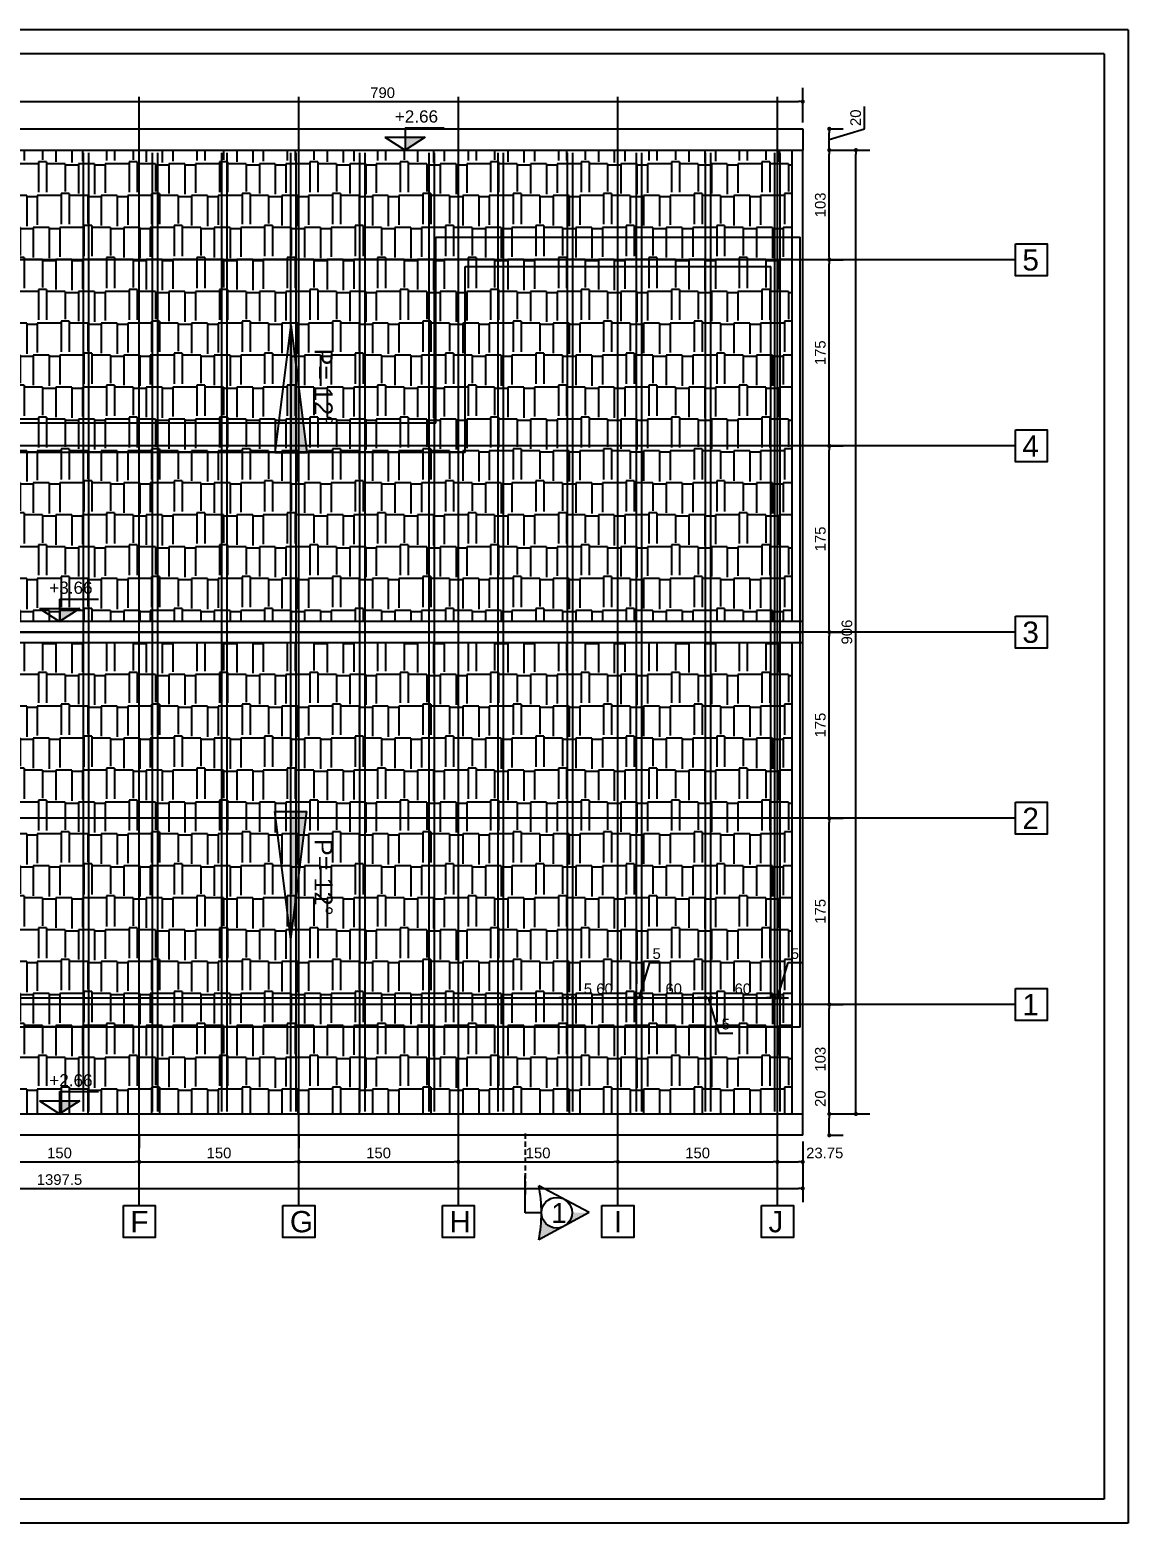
# Model space of a CAD drawing. Header units: millimetres. Extents: x 10453 to 58457, y -15634 to -5634.
# Drawn here: x 44659 to 45691, y -9352 to -7949 of the extents above; entities that cross this region are included whole.
import ezdxf

# ---------------------------------------------------------------- set-up
doc = ezdxf.new("R2010")
doc.units = ezdxf.units.MM
doc.header["$MEASUREMENT"] = 0
doc.linetypes.add('DASHED2', pattern=[0.375, 0.25, -0.125])
doc.layers.get('Defpoints').update_dxf_attribs({"color": 210, "lineweight": 0})
doc.styles.add('1pe200', font='arial.ttf', dxfattribs={"height": 55})
doc.styles.get("Standard").update_dxf_attribs({"font": 'arial.ttf', "height": 10})
doc.styles.add('Stilul meu', font='arial.ttf', dxfattribs={"height": 21})
doc.dimstyles.get("Standard").update_dxf_attribs({"dimscale": 1.3, "dimtxt": 35, "dimasz": 3, "dimexe": 10, "dimexo": 20, "dimgap": 2.5, "dimtad": 1, "dimdsep": 46, "dimtxsty": 'Standard', "dimblk": 'DOT', "dimcen": 3, "dimazin": 0, "dimtfac": 1, "dimtofl": 0, "dimtmove": 0, "dimatfit": 3, "dimldrblk": 'DOT', "dimfxl": 0.18, "dimtolj": 1, "dimtzin": 0, "dimlwe": -1, "dimarcsym": 0})
pattern_1 = [(180, (32309.276, -13234.483), (-63.75, -30), [15, -12.5, 17.5, -7.5, 22.5, -10]), (180, (32294.276, -13235.733), (-63.75, -30), [12.5, -47.5, 10, -15]), (180, (32264.276, -13232.608), (-63.75, -30), [7.5, -77.5]), (270, (32309.276, -13234.483), (21.25, -30), [28.75, -91.25]), (270, (32294.276, -13234.483), (21.25, -30), [28.125, -91.875]), (270, (32281.776, -13234.483), (21.25, -30), [26.25, -93.75]), (270, (32264.276, -13232.608), (21.25, -30), [28.75, -91.25]), (270, (32256.776, -13232.608), (21.25, -30), [28.75, -91.25]), (270, (32234.276, -13234.483), (21.25, -30), [27.5, -92.5])]

# ---------------------------------------------------------------- blocks, each defined once
blk = doc.blocks.new('_Dot')
at = {"color": 0, "linetype": 'ByBlock', "lineweight": -2}
blk.add_line((-0.5, 0), (-1, 0), dxfattribs=at)
at = {"color": 0, "linetype": 'ByBlock', "const_width": 0.5}
blk.add_lwpolyline([(-0.25, 0, 1), (0.25, 0, 1)], format="xyb", close=True, dxfattribs=at)
blk = doc.blocks.new('*D271')
at = {"color": 0, "ltscale": 10, "transparency": 16777216}
for p, q in [((44761.4, -8986.7), (44761.4, -8999.7)), ((44611.4, -9038.7), (44611.4, -9025.7))]:
    blk.add_line(p, q, dxfattribs=at)
at = {"color": 0, "linetype": 'ByBlock', "lineweight": -2, "ltscale": 10, "transparency": 16777216}
blk.add_line((44615.3, -9012.7), (44757.5, -9012.7), dxfattribs=at)
at = {"layer": 'Defpoints', "color": 0, "ltscale": 10, "transparency": 16777216}
for p in [(44611.4, -9012.7), (44761.4, -9012.7), (44761.4, -9012.7)]:
    blk.add_point(p, dxfattribs=at)
at = {"color": 0, "lineweight": -2, "ltscale": 10, "transparency": 16777216, "xscale": 3.9, "yscale": 3.9, "zscale": 3.9, "rotation": 180}
blk.add_blockref('_Dot', (44611.4, -9012.7), dxfattribs=at)
at = {"color": 0, "lineweight": -2, "ltscale": 10, "transparency": 16777216, "xscale": 3.9, "yscale": 3.9, "zscale": 3.9}
blk.add_blockref('_Dot', (44761.4, -9012.7), dxfattribs=at)
at = {"color": 0, "ltscale": 10, "transparency": 16777216, "insert": (44686.4, -9004.4), "char_height": 10, "attachment_point": 5}
blk.add_mtext('\\A1;150', dxfattribs=at)
blk = doc.blocks.new('*D272')
at = {"color": 0, "ltscale": 10, "transparency": 16777216}
for p, q in [((44761.4, -8986.7), (44761.4, -8999.7)), ((44911.4, -8986.7), (44911.4, -8999.7))]:
    blk.add_line(p, q, dxfattribs=at)
at = {"color": 0, "linetype": 'ByBlock', "lineweight": -2, "ltscale": 10, "transparency": 16777216}
blk.add_line((44765.3, -9012.7), (44907.5, -9012.7), dxfattribs=at)
at = {"layer": 'Defpoints', "color": 0, "ltscale": 10, "transparency": 16777216}
for p in [(44761.4, -9012.7), (44911.4, -9012.7), (44911.4, -9012.7)]:
    blk.add_point(p, dxfattribs=at)
at = {"color": 0, "lineweight": -2, "ltscale": 10, "transparency": 16777216, "xscale": 3.9, "yscale": 3.9, "zscale": 3.9, "rotation": 180}
blk.add_blockref('_Dot', (44761.4, -9012.7), dxfattribs=at)
at = {"color": 0, "lineweight": -2, "ltscale": 10, "transparency": 16777216, "xscale": 3.9, "yscale": 3.9, "zscale": 3.9}
blk.add_blockref('_Dot', (44911.4, -9012.7), dxfattribs=at)
at = {"color": 0, "ltscale": 10, "transparency": 16777216, "insert": (44836.4, -9004.4), "char_height": 10, "attachment_point": 5}
blk.add_mtext('\\A1;150', dxfattribs=at)
blk = doc.blocks.new('*D273')
at = {"color": 0, "ltscale": 10, "transparency": 16777216}
for p, q in [((44911.4, -8986.7), (44911.4, -8999.7)), ((45061.4, -8986.7), (45061.4, -8999.7))]:
    blk.add_line(p, q, dxfattribs=at)
at = {"color": 0, "linetype": 'ByBlock', "lineweight": -2, "ltscale": 10, "transparency": 16777216}
blk.add_line((44915.3, -9012.7), (45057.5, -9012.7), dxfattribs=at)
at = {"layer": 'Defpoints', "color": 0, "ltscale": 10, "transparency": 16777216}
for p in [(44911.4, -9012.7), (45061.4, -9012.7), (45061.4, -9012.7)]:
    blk.add_point(p, dxfattribs=at)
at = {"color": 0, "lineweight": -2, "ltscale": 10, "transparency": 16777216, "xscale": 3.9, "yscale": 3.9, "zscale": 3.9, "rotation": 180}
blk.add_blockref('_Dot', (44911.4, -9012.7), dxfattribs=at)
at = {"color": 0, "lineweight": -2, "ltscale": 10, "transparency": 16777216, "xscale": 3.9, "yscale": 3.9, "zscale": 3.9}
blk.add_blockref('_Dot', (45061.4, -9012.7), dxfattribs=at)
at = {"color": 0, "ltscale": 10, "transparency": 16777216, "insert": (44986.4, -9004.4), "char_height": 10, "attachment_point": 5}
blk.add_mtext('\\A1;150', dxfattribs=at)
blk = doc.blocks.new('*D274')
at = {"color": 0, "ltscale": 10, "transparency": 16777216}
for p, q in [((45061.4, -8986.7), (45061.4, -8999.7)), ((45211.4, -9038.7), (45211.4, -9025.7))]:
    blk.add_line(p, q, dxfattribs=at)
at = {"color": 0, "linetype": 'ByBlock', "lineweight": -2, "ltscale": 10, "transparency": 16777216}
blk.add_line((45065.3, -9012.7), (45207.5, -9012.7), dxfattribs=at)
at = {"layer": 'Defpoints', "color": 0, "ltscale": 10, "transparency": 16777216}
for p in [(45061.4, -9012.7), (45211.4, -9012.7), (45211.4, -9012.7)]:
    blk.add_point(p, dxfattribs=at)
at = {"color": 0, "lineweight": -2, "ltscale": 10, "transparency": 16777216, "xscale": 3.9, "yscale": 3.9, "zscale": 3.9, "rotation": 180}
blk.add_blockref('_Dot', (45061.4, -9012.7), dxfattribs=at)
at = {"color": 0, "lineweight": -2, "ltscale": 10, "transparency": 16777216, "xscale": 3.9, "yscale": 3.9, "zscale": 3.9}
blk.add_blockref('_Dot', (45211.4, -9012.7), dxfattribs=at)
at = {"color": 0, "ltscale": 10, "transparency": 16777216, "insert": (45136.4, -9004.4), "char_height": 10, "attachment_point": 5}
blk.add_mtext('\\A1;150', dxfattribs=at)
blk = doc.blocks.new('*D275')
at = {"color": 0, "linetype": 'ByBlock', "lineweight": -2, "ltscale": 10, "transparency": 16777216}
blk.add_line((45215.3, -9012.7), (45357.5, -9012.7), dxfattribs=at)
at = {"color": 0, "ltscale": 10, "transparency": 16777216}
for p, q in [((45211.4, -9038.7), (45211.4, -9025.7)), ((45361.4, -9038.7), (45361.4, -9025.7))]:
    blk.add_line(p, q, dxfattribs=at)
at = {"layer": 'Defpoints', "color": 0, "ltscale": 10, "transparency": 16777216}
for p in [(45211.4, -9012.7), (45361.4, -9012.7), (45361.4, -9012.7)]:
    blk.add_point(p, dxfattribs=at)
at = {"color": 0, "lineweight": -2, "ltscale": 10, "transparency": 16777216, "xscale": 3.9, "yscale": 3.9, "zscale": 3.9, "rotation": 180}
blk.add_blockref('_Dot', (45211.4, -9012.7), dxfattribs=at)
at = {"color": 0, "lineweight": -2, "ltscale": 10, "transparency": 16777216, "xscale": 3.9, "yscale": 3.9, "zscale": 3.9}
blk.add_blockref('_Dot', (45361.4, -9012.7), dxfattribs=at)
at = {"color": 0, "ltscale": 10, "transparency": 16777216, "insert": (45286.4, -9004.4), "char_height": 10, "attachment_point": 5}
blk.add_mtext('\\A1;150', dxfattribs=at)
blk = doc.blocks.new('*D276')
at = {"color": 0, "linetype": 'ByBlock', "lineweight": -2, "ltscale": 10, "transparency": 16777216}
blk.add_line((45365.3, -9012.7), (45381.3, -9012.7), dxfattribs=at)
at = {"color": 0, "ltscale": 10, "transparency": 16777216}
for p, q in [((45385.2, -9013.7), (45385.2, -9025.7)), ((45361.4, -9038.7), (45361.4, -9025.7))]:
    blk.add_line(p, q, dxfattribs=at)
at = {"layer": 'Defpoints', "color": 0, "ltscale": 10, "transparency": 16777216}
for p in [(45385.2, -8987.7), (45361.4, -9012.7), (45385.2, -9012.7)]:
    blk.add_point(p, dxfattribs=at)
at = {"color": 0, "lineweight": -2, "ltscale": 10, "transparency": 16777216, "xscale": 3.9, "yscale": 3.9, "zscale": 3.9, "rotation": 180}
blk.add_blockref('_Dot', (45361.4, -9012.7), dxfattribs=at)
at = {"color": 0, "lineweight": -2, "ltscale": 10, "transparency": 16777216, "xscale": 3.9, "yscale": 3.9, "zscale": 3.9}
blk.add_blockref('_Dot', (45385.2, -9012.7), dxfattribs=at)
at = {"color": 0, "ltscale": 10, "transparency": 16777216, "insert": (45405.9, -9004.4), "char_height": 10, "attachment_point": 5}
blk.add_mtext('\\A1;23.75', dxfattribs=at)
blk = doc.blocks.new('*D277')
at = {"color": 0, "ltscale": 10, "transparency": 16777216}
for p, q in [((43987.7, -8993.7), (43987.7, -9050.7)), ((45385.2, -8993.7), (45385.2, -9050.7))]:
    blk.add_line(p, q, dxfattribs=at)
at = {"color": 0, "linetype": 'ByBlock', "lineweight": -2, "ltscale": 10, "transparency": 16777216}
blk.add_line((43991.6, -9037.7), (45381.3, -9037.7), dxfattribs=at)
at = {"layer": 'Defpoints', "color": 0, "ltscale": 10, "transparency": 16777216}
for p in [(43987.7, -8967.7), (45385.2, -8967.7), (45385.2, -9037.7)]:
    blk.add_point(p, dxfattribs=at)
at = {"color": 0, "lineweight": -2, "ltscale": 10, "transparency": 16777216, "xscale": 3.9, "yscale": 3.9, "zscale": 3.9, "rotation": 180}
blk.add_blockref('_Dot', (43987.7, -9037.7), dxfattribs=at)
at = {"color": 0, "lineweight": -2, "ltscale": 10, "transparency": 16777216, "xscale": 3.9, "yscale": 3.9, "zscale": 3.9}
blk.add_blockref('_Dot', (45385.2, -9037.7), dxfattribs=at)
at = {"color": 0, "ltscale": 10, "transparency": 16777216, "insert": (44686.4, -9029.4), "char_height": 10, "attachment_point": 5}
blk.add_mtext('\\A1;1397.5', dxfattribs=at)
blk = doc.blocks.new('*D279')
at = {"color": 0, "ltscale": 10, "transparency": 16777216}
for p, q in [((44595.2, -8035.7), (44595.2, -8003.1)), ((45385.2, -8035.7), (45385.2, -8003.1))]:
    blk.add_line(p, q, dxfattribs=at)
at = {"color": 0, "linetype": 'ByBlock', "lineweight": -2, "ltscale": 10, "transparency": 16777216}
blk.add_line((44599.1, -8016.1), (45381.3, -8016.1), dxfattribs=at)
at = {"layer": 'Defpoints', "color": 0, "ltscale": 10, "transparency": 16777216}
for p in [(45385.2, -8016.1), (44595.2, -8061.7), (45385.2, -8061.7)]:
    blk.add_point(p, dxfattribs=at)
at = {"color": 0, "lineweight": -2, "ltscale": 10, "transparency": 16777216, "xscale": 3.9, "yscale": 3.9, "zscale": 3.9, "rotation": 180}
blk.add_blockref('_Dot', (44595.2, -8016.1), dxfattribs=at)
at = {"color": 0, "lineweight": -2, "ltscale": 10, "transparency": 16777216, "xscale": 3.9, "yscale": 3.9, "zscale": 3.9}
blk.add_blockref('_Dot', (45385.2, -8016.1), dxfattribs=at)
at = {"color": 0, "ltscale": 10, "transparency": 16777216, "insert": (44990.2, -8007.8), "char_height": 10, "attachment_point": 5}
blk.add_mtext('\\A1;790', dxfattribs=at)
blk = doc.blocks.new('*D280')
at = {"color": 0, "ltscale": 10, "transparency": 16777216}
for p, q in [((45163.9, -8832.5), (45163.9, -8845.5)), ((45168.9, -8832.5), (45168.9, -8845.5))]:
    blk.add_line(p, q, dxfattribs=at)
at = {"color": 0, "linetype": 'ByBlock', "lineweight": -2, "ltscale": 10, "transparency": 16777216}
for p, q in [((45160, -8858.5), (45156.1, -8858.5)), ((45172.8, -8858.5), (45189.9, -8858.5))]:
    blk.add_line(p, q, dxfattribs=at)
at = {"layer": 'Defpoints', "color": 0, "ltscale": 10, "transparency": 16777216}
for p in [(45163.9, -8858.5), (45168.9, -8858.5), (45168.9, -8858.5)]:
    blk.add_point(p, dxfattribs=at)
at = {"color": 0, "lineweight": -2, "ltscale": 10, "transparency": 16777216, "xscale": 3.9, "yscale": 3.9, "zscale": 3.9}
blk.add_blockref('_Dot', (45163.9, -8858.5), dxfattribs=at)
at = {"color": 0, "lineweight": -2, "ltscale": 10, "transparency": 16777216, "xscale": 3.9, "yscale": 3.9, "zscale": 3.9, "rotation": 180}
blk.add_blockref('_Dot', (45168.9, -8858.5), dxfattribs=at)
at = {"color": 0, "ltscale": 10, "transparency": 16777216, "insert": (45183.3, -8850.1), "char_height": 10, "attachment_point": 5}
blk.add_mtext('\\A1;5', dxfattribs=at)
blk = doc.blocks.new('*D281')
at = {"color": 0, "ltscale": 10, "transparency": 16777216}
for p, q in [((45168.9, -8832.5), (45168.9, -8845.5)), ((45228.9, -8832.5), (45228.9, -8845.5))]:
    blk.add_line(p, q, dxfattribs=at)
at = {"color": 0, "linetype": 'ByBlock', "lineweight": -2, "ltscale": 10, "transparency": 16777216}
blk.add_line((45172.8, -8858.5), (45225, -8858.5), dxfattribs=at)
at = {"layer": 'Defpoints', "color": 0, "ltscale": 10, "transparency": 16777216}
for p in [(45168.9, -8858.5), (45228.9, -8858.5), (45228.9, -8858.5)]:
    blk.add_point(p, dxfattribs=at)
at = {"color": 0, "lineweight": -2, "ltscale": 10, "transparency": 16777216, "xscale": 3.9, "yscale": 3.9, "zscale": 3.9, "rotation": 180}
blk.add_blockref('_Dot', (45168.9, -8858.5), dxfattribs=at)
at = {"color": 0, "lineweight": -2, "ltscale": 10, "transparency": 16777216, "xscale": 3.9, "yscale": 3.9, "zscale": 3.9}
blk.add_blockref('_Dot', (45228.9, -8858.5), dxfattribs=at)
at = {"color": 0, "ltscale": 10, "transparency": 16777216, "insert": (45198.9, -8850.1), "char_height": 10, "attachment_point": 5}
blk.add_mtext('\\A1;60', dxfattribs=at)
blk = doc.blocks.new('*D282')
at = {"color": 0, "linetype": 'ByBlock', "lineweight": -2, "ltscale": 10, "transparency": 16777216}
for p, q in [((45231.4, -8858.5), (45241.4, -8825.3)), ((45241.4, -8825.3), (45254.5, -8825.3)), ((45225, -8858.5), (45221.1, -8858.5)), ((45228.9, -8858.5), (45233.9, -8858.5)), ((45237.8, -8858.5), (45241.7, -8858.5))]:
    blk.add_line(p, q, dxfattribs=at)
at = {"color": 0, "ltscale": 10, "transparency": 16777216}
for p, q in [((45228.9, -8832.5), (45228.9, -8845.5)), ((45233.9, -8832.5), (45233.9, -8845.5))]:
    blk.add_line(p, q, dxfattribs=at)
at = {"layer": 'Defpoints', "color": 0, "ltscale": 10, "transparency": 16777216}
for p in [(45228.9, -8858.5), (45233.9, -8858.5), (45233.9, -8858.5)]:
    blk.add_point(p, dxfattribs=at)
at = {"color": 0, "lineweight": -2, "ltscale": 10, "transparency": 16777216, "xscale": 3.9, "yscale": 3.9, "zscale": 3.9}
blk.add_blockref('_Dot', (45228.9, -8858.5), dxfattribs=at)
at = {"color": 0, "lineweight": -2, "ltscale": 10, "transparency": 16777216, "xscale": 3.9, "yscale": 3.9, "zscale": 3.9, "rotation": 180}
blk.add_blockref('_Dot', (45233.9, -8858.5), dxfattribs=at)
at = {"color": 0, "ltscale": 10, "transparency": 16777216, "insert": (45247.9, -8817), "char_height": 10, "attachment_point": 5}
blk.add_mtext('\\A1;5', dxfattribs=at)
blk = doc.blocks.new('*D283')
at = {"color": 0, "ltscale": 10, "transparency": 16777216}
for p, q in [((45233.9, -8832.5), (45233.9, -8845.5)), ((45293.9, -8884.5), (45293.9, -8871.5))]:
    blk.add_line(p, q, dxfattribs=at)
at = {"color": 0, "linetype": 'ByBlock', "lineweight": -2, "ltscale": 10, "transparency": 16777216}
blk.add_line((45237.8, -8858.5), (45290, -8858.5), dxfattribs=at)
at = {"layer": 'Defpoints', "color": 0, "ltscale": 10, "transparency": 16777216}
for p in [(45233.9, -8858.5), (45293.9, -8858.5), (45293.9, -8858.5)]:
    blk.add_point(p, dxfattribs=at)
at = {"color": 0, "lineweight": -2, "ltscale": 10, "transparency": 16777216, "xscale": 3.9, "yscale": 3.9, "zscale": 3.9, "rotation": 180}
blk.add_blockref('_Dot', (45233.9, -8858.5), dxfattribs=at)
at = {"color": 0, "lineweight": -2, "ltscale": 10, "transparency": 16777216, "xscale": 3.9, "yscale": 3.9, "zscale": 3.9}
blk.add_blockref('_Dot', (45293.9, -8858.5), dxfattribs=at)
at = {"color": 0, "ltscale": 10, "transparency": 16777216, "insert": (45263.9, -8850.1), "char_height": 10, "attachment_point": 5}
blk.add_mtext('\\A1;60', dxfattribs=at)
blk = doc.blocks.new('*D284')
at = {"color": 0, "linetype": 'ByBlock', "lineweight": -2, "ltscale": 10, "transparency": 16777216}
for p, q in [((45290, -8858.5), (45286.1, -8858.5)), ((45293.9, -8858.5), (45298.9, -8858.5)), ((45296.4, -8858.5), (45306.4, -8891.6)), ((45302.8, -8858.5), (45306.7, -8858.5)), ((45306.4, -8891.6), (45319.5, -8891.6))]:
    blk.add_line(p, q, dxfattribs=at)
at = {"color": 0, "ltscale": 10, "transparency": 16777216}
for p, q in [((45293.9, -8884.5), (45293.9, -8871.5)), ((45298.9, -8884.5), (45298.9, -8871.5))]:
    blk.add_line(p, q, dxfattribs=at)
at = {"layer": 'Defpoints', "color": 0, "ltscale": 10, "transparency": 16777216}
for p in [(45293.9, -8858.5), (45298.9, -8858.5), (45298.9, -8858.5)]:
    blk.add_point(p, dxfattribs=at)
at = {"color": 0, "lineweight": -2, "ltscale": 10, "transparency": 16777216, "xscale": 3.9, "yscale": 3.9, "zscale": 3.9}
blk.add_blockref('_Dot', (45293.9, -8858.5), dxfattribs=at)
at = {"color": 0, "lineweight": -2, "ltscale": 10, "transparency": 16777216, "xscale": 3.9, "yscale": 3.9, "zscale": 3.9, "rotation": 180}
blk.add_blockref('_Dot', (45298.9, -8858.5), dxfattribs=at)
at = {"color": 0, "ltscale": 10, "transparency": 16777216, "insert": (45312.9, -8883.3), "char_height": 10, "attachment_point": 5}
blk.add_mtext('\\A1;5', dxfattribs=at)
blk = doc.blocks.new('*D285')
at = {"color": 0, "linetype": 'ByBlock', "lineweight": -2, "ltscale": 10, "transparency": 16777216}
blk.add_line((45302.8, -8858.5), (45355, -8858.5), dxfattribs=at)
at = {"color": 0, "ltscale": 10, "transparency": 16777216}
for p, q in [((45298.9, -8884.5), (45298.9, -8871.5)), ((45358.9, -8884.5), (45358.9, -8871.5))]:
    blk.add_line(p, q, dxfattribs=at)
at = {"layer": 'Defpoints', "color": 0, "ltscale": 10, "transparency": 16777216}
for p in [(45298.9, -8858.5), (45358.9, -8858.5), (45358.9, -8858.5)]:
    blk.add_point(p, dxfattribs=at)
at = {"color": 0, "lineweight": -2, "ltscale": 10, "transparency": 16777216, "xscale": 3.9, "yscale": 3.9, "zscale": 3.9, "rotation": 180}
blk.add_blockref('_Dot', (45298.9, -8858.5), dxfattribs=at)
at = {"color": 0, "lineweight": -2, "ltscale": 10, "transparency": 16777216, "xscale": 3.9, "yscale": 3.9, "zscale": 3.9}
blk.add_blockref('_Dot', (45358.9, -8858.5), dxfattribs=at)
at = {"color": 0, "ltscale": 10, "transparency": 16777216, "insert": (45328.9, -8850.1), "char_height": 10, "attachment_point": 5}
blk.add_mtext('\\A1;60', dxfattribs=at)
blk = doc.blocks.new('*D286')
at = {"color": 0, "linetype": 'ByBlock', "lineweight": -2, "ltscale": 10, "transparency": 16777216}
for p, q in [((45361.4, -8858.5), (45371.4, -8825.3)), ((45371.4, -8825.3), (45384.5, -8825.3)), ((45355, -8858.5), (45351.1, -8858.5)), ((45358.9, -8858.5), (45363.9, -8858.5)), ((45367.8, -8858.5), (45371.7, -8858.5))]:
    blk.add_line(p, q, dxfattribs=at)
at = {"color": 0, "ltscale": 10, "transparency": 16777216}
for p, q in [((45363.9, -8832.5), (45363.9, -8845.5)), ((45358.9, -8884.5), (45358.9, -8871.5))]:
    blk.add_line(p, q, dxfattribs=at)
at = {"layer": 'Defpoints', "color": 0, "ltscale": 10, "transparency": 16777216}
for p in [(45358.9, -8858.5), (45363.9, -8858.5), (45363.9, -8858.5)]:
    blk.add_point(p, dxfattribs=at)
at = {"color": 0, "lineweight": -2, "ltscale": 10, "transparency": 16777216, "xscale": 3.9, "yscale": 3.9, "zscale": 3.9}
blk.add_blockref('_Dot', (45358.9, -8858.5), dxfattribs=at)
at = {"color": 0, "lineweight": -2, "ltscale": 10, "transparency": 16777216, "xscale": 3.9, "yscale": 3.9, "zscale": 3.9, "rotation": 180}
blk.add_blockref('_Dot', (45363.9, -8858.5), dxfattribs=at)
at = {"color": 0, "ltscale": 10, "transparency": 16777216, "insert": (45377.9, -8817), "char_height": 10, "attachment_point": 5}
blk.add_mtext('\\A1;5', dxfattribs=at)
blk = doc.blocks.new('*D287')
at = {"color": 0, "linetype": 'ByBlock', "lineweight": -2, "ltscale": 10, "transparency": 16777216}
for p, q in [((45410.2, -8967.7), (45410.2, -8942.9)), ((45410.2, -8983.8), (45410.2, -8971.6))]:
    blk.add_line(p, q, dxfattribs=at)
at = {"color": 0, "ltscale": 10, "transparency": 16777216}
for p, q in [((45411.2, -8967.7), (45423.2, -8967.7)), ((45411.2, -8987.7), (45423.2, -8987.7))]:
    blk.add_line(p, q, dxfattribs=at)
at = {"layer": 'Defpoints', "color": 0, "ltscale": 10, "transparency": 16777216}
for p in [(45385.2, -8967.7), (45410.2, -8967.7), (45385.2, -8987.7)]:
    blk.add_point(p, dxfattribs=at)
at = {"color": 0, "lineweight": -2, "ltscale": 10, "transparency": 16777216, "xscale": 3.9, "yscale": 3.9, "zscale": 3.9}
for p, rotation in [((45410.2, -8967.7), 90), ((45410.2, -8987.7), 270)]:
    blk.add_blockref('_Dot', p, dxfattribs=dict(at, rotation=rotation))
at = {"color": 0, "ltscale": 10, "transparency": 16777216, "insert": (45401.8, -8953.3), "char_height": 10, "attachment_point": 5, "rotation": 90}
blk.add_mtext('\\A1;20', dxfattribs=at)
blk = doc.blocks.new('*D288')
at = {"color": 0, "linetype": 'ByBlock', "lineweight": -2, "ltscale": 10, "transparency": 16777216}
blk.add_line((45410.2, -8963.8), (45410.2, -8868.6), dxfattribs=at)
at = {"color": 0, "ltscale": 10, "transparency": 16777216}
for p, q in [((45411.2, -8864.7), (45423.2, -8864.7)), ((45411.2, -8967.7), (45423.2, -8967.7))]:
    blk.add_line(p, q, dxfattribs=at)
at = {"layer": 'Defpoints', "color": 0, "ltscale": 10, "transparency": 16777216}
for p in [(45385.2, -8864.7), (45410.2, -8864.7), (45385.2, -8967.7)]:
    blk.add_point(p, dxfattribs=at)
at = {"color": 0, "lineweight": -2, "ltscale": 10, "transparency": 16777216, "xscale": 3.9, "yscale": 3.9, "zscale": 3.9}
for p, rotation in [((45410.2, -8864.7), 90), ((45410.2, -8967.7), 270)]:
    blk.add_blockref('_Dot', p, dxfattribs=dict(at, rotation=rotation))
at = {"color": 0, "ltscale": 10, "transparency": 16777216, "insert": (45401.8, -8916.2), "char_height": 10, "attachment_point": 5, "rotation": 90}
blk.add_mtext('\\A1;103', dxfattribs=at)
blk = doc.blocks.new('*D289')
at = {"color": 0, "linetype": 'ByBlock', "lineweight": -2, "ltscale": 10, "transparency": 16777216}
blk.add_line((45410.2, -8860.8), (45410.2, -8693.6), dxfattribs=at)
at = {"color": 0, "ltscale": 10, "transparency": 16777216}
for p, q in [((45411.2, -8689.7), (45423.2, -8689.7)), ((45411.2, -8864.7), (45423.2, -8864.7))]:
    blk.add_line(p, q, dxfattribs=at)
at = {"layer": 'Defpoints', "color": 0, "ltscale": 10, "transparency": 16777216}
for p in [(45385.2, -8689.7), (45410.2, -8689.7), (45385.2, -8864.7)]:
    blk.add_point(p, dxfattribs=at)
at = {"color": 0, "lineweight": -2, "ltscale": 10, "transparency": 16777216, "xscale": 3.9, "yscale": 3.9, "zscale": 3.9}
for p, rotation in [((45410.2, -8689.7), 90), ((45410.2, -8864.7), 270)]:
    blk.add_blockref('_Dot', p, dxfattribs=dict(at, rotation=rotation))
at = {"color": 0, "ltscale": 10, "transparency": 16777216, "insert": (45401.8, -8777.2), "char_height": 10, "attachment_point": 5, "rotation": 90}
blk.add_mtext('\\A1;175', dxfattribs=at)
blk = doc.blocks.new('*D290')
at = {"color": 0, "linetype": 'ByBlock', "lineweight": -2, "ltscale": 10, "transparency": 16777216}
blk.add_line((45410.2, -8685.8), (45410.2, -8518.6), dxfattribs=at)
at = {"color": 0, "ltscale": 10, "transparency": 16777216}
for p, q in [((45411.2, -8514.7), (45423.2, -8514.7)), ((45411.2, -8689.7), (45423.2, -8689.7))]:
    blk.add_line(p, q, dxfattribs=at)
at = {"layer": 'Defpoints', "color": 0, "ltscale": 10, "transparency": 16777216}
for p in [(45385.2, -8514.7), (45410.2, -8514.7), (45385.2, -8689.7)]:
    blk.add_point(p, dxfattribs=at)
at = {"color": 0, "lineweight": -2, "ltscale": 10, "transparency": 16777216, "xscale": 3.9, "yscale": 3.9, "zscale": 3.9}
for p, rotation in [((45410.2, -8514.7), 90), ((45410.2, -8689.7), 270)]:
    blk.add_blockref('_Dot', p, dxfattribs=dict(at, rotation=rotation))
at = {"color": 0, "ltscale": 10, "transparency": 16777216, "insert": (45401.8, -8602.2), "char_height": 10, "attachment_point": 5, "rotation": 90}
blk.add_mtext('\\A1;175', dxfattribs=at)
blk = doc.blocks.new('*D291')
at = {"color": 0, "linetype": 'ByBlock', "lineweight": -2, "ltscale": 10, "transparency": 16777216}
blk.add_line((45410.2, -8510.8), (45410.2, -8343.6), dxfattribs=at)
at = {"color": 0, "ltscale": 10, "transparency": 16777216}
for p, q in [((45411.2, -8339.7), (45423.2, -8339.7)), ((45411.2, -8514.7), (45423.2, -8514.7))]:
    blk.add_line(p, q, dxfattribs=at)
at = {"layer": 'Defpoints', "color": 0, "ltscale": 10, "transparency": 16777216}
for p in [(45385.2, -8339.7), (45410.2, -8339.7), (45385.2, -8514.7)]:
    blk.add_point(p, dxfattribs=at)
at = {"color": 0, "lineweight": -2, "ltscale": 10, "transparency": 16777216, "xscale": 3.9, "yscale": 3.9, "zscale": 3.9}
for p, rotation in [((45410.2, -8339.7), 90), ((45410.2, -8514.7), 270)]:
    blk.add_blockref('_Dot', p, dxfattribs=dict(at, rotation=rotation))
at = {"color": 0, "ltscale": 10, "transparency": 16777216, "insert": (45401.8, -8427.2), "char_height": 10, "attachment_point": 5, "rotation": 90}
blk.add_mtext('\\A1;175', dxfattribs=at)
blk = doc.blocks.new('*D292')
at = {"color": 0, "linetype": 'ByBlock', "lineweight": -2, "ltscale": 10, "transparency": 16777216}
blk.add_line((45410.2, -8335.8), (45410.2, -8168.6), dxfattribs=at)
at = {"color": 0, "ltscale": 10, "transparency": 16777216}
for p, q in [((45411.2, -8164.7), (45423.2, -8164.7)), ((45411.2, -8339.7), (45423.2, -8339.7))]:
    blk.add_line(p, q, dxfattribs=at)
at = {"layer": 'Defpoints', "color": 0, "ltscale": 10, "transparency": 16777216}
for p in [(45385.2, -8164.7), (45410.2, -8164.7), (45385.2, -8339.7)]:
    blk.add_point(p, dxfattribs=at)
at = {"color": 0, "lineweight": -2, "ltscale": 10, "transparency": 16777216, "xscale": 3.9, "yscale": 3.9, "zscale": 3.9}
for p, rotation in [((45410.2, -8164.7), 90), ((45410.2, -8339.7), 270)]:
    blk.add_blockref('_Dot', p, dxfattribs=dict(at, rotation=rotation))
at = {"color": 0, "ltscale": 10, "transparency": 16777216, "insert": (45401.8, -8252.2), "char_height": 10, "attachment_point": 5, "rotation": 90}
blk.add_mtext('\\A1;175', dxfattribs=at)
blk = doc.blocks.new('*D293')
at = {"color": 0, "linetype": 'ByBlock', "lineweight": -2, "ltscale": 10, "transparency": 16777216}
blk.add_line((45410.2, -8160.8), (45410.2, -8065.6), dxfattribs=at)
at = {"color": 0, "ltscale": 10, "transparency": 16777216}
for p, q in [((45411.2, -8061.7), (45423.2, -8061.7)), ((45411.2, -8164.7), (45423.2, -8164.7))]:
    blk.add_line(p, q, dxfattribs=at)
at = {"layer": 'Defpoints', "color": 0, "ltscale": 10, "transparency": 16777216}
for p in [(45385.2, -8061.7), (45410.2, -8061.7), (45385.2, -8164.7)]:
    blk.add_point(p, dxfattribs=at)
at = {"color": 0, "lineweight": -2, "ltscale": 10, "transparency": 16777216, "xscale": 3.9, "yscale": 3.9, "zscale": 3.9}
for p, rotation in [((45410.2, -8061.7), 90), ((45410.2, -8164.7), 270)]:
    blk.add_blockref('_Dot', p, dxfattribs=dict(at, rotation=rotation))
at = {"color": 0, "ltscale": 10, "transparency": 16777216, "insert": (45401.8, -8113.2), "char_height": 10, "attachment_point": 5, "rotation": 90}
blk.add_mtext('\\A1;103', dxfattribs=at)
blk = doc.blocks.new('*D294')
at = {"color": 0, "linetype": 'ByBlock', "lineweight": -2, "ltscale": 10, "transparency": 16777216}
for p, q in [((45443.4, -8041.8), (45443.4, -8020.8)), ((45410.2, -8051.7), (45443.4, -8041.8)), ((45410.2, -8057.8), (45410.2, -8045.6))]:
    blk.add_line(p, q, dxfattribs=at)
at = {"color": 0, "ltscale": 10, "transparency": 16777216}
for p, q in [((45411.2, -8041.7), (45423.2, -8041.7)), ((45411.2, -8061.7), (45423.2, -8061.7))]:
    blk.add_line(p, q, dxfattribs=at)
at = {"layer": 'Defpoints', "color": 0, "ltscale": 10, "transparency": 16777216}
for p in [(45385.2, -8041.7), (45410.2, -8041.7), (45385.2, -8061.7)]:
    blk.add_point(p, dxfattribs=at)
at = {"color": 0, "lineweight": -2, "ltscale": 10, "transparency": 16777216, "xscale": 3.9, "yscale": 3.9, "zscale": 3.9}
for p, rotation in [((45410.2, -8041.7), 90), ((45410.2, -8061.7), 270)]:
    blk.add_blockref('_Dot', p, dxfattribs=dict(at, rotation=rotation))
at = {"color": 0, "ltscale": 10, "transparency": 16777216, "insert": (45435, -8031.3), "char_height": 10, "attachment_point": 5, "rotation": 90}
blk.add_mtext('\\A1;20', dxfattribs=at)
blk = doc.blocks.new('*D295')
at = {"color": 0, "ltscale": 10, "transparency": 16777216}
for p, q in [((45411.2, -8061.7), (45448.2, -8061.7)), ((45411.2, -8967.7), (45448.2, -8967.7))]:
    blk.add_line(p, q, dxfattribs=at)
at = {"color": 0, "linetype": 'ByBlock', "lineweight": -2, "ltscale": 10, "transparency": 16777216}
blk.add_line((45435.2, -8963.8), (45435.2, -8065.6), dxfattribs=at)
at = {"layer": 'Defpoints', "color": 0, "ltscale": 10, "transparency": 16777216}
for p in [(45385.2, -8061.7), (45435.2, -8061.7), (45385.2, -8967.7)]:
    blk.add_point(p, dxfattribs=at)
at = {"color": 0, "lineweight": -2, "ltscale": 10, "transparency": 16777216, "xscale": 3.9, "yscale": 3.9, "zscale": 3.9}
for p, rotation in [((45435.2, -8061.7), 90), ((45435.2, -8967.7), 270)]:
    blk.add_blockref('_Dot', p, dxfattribs=dict(at, rotation=rotation))
at = {"color": 0, "ltscale": 10, "transparency": 16777216, "insert": (45426.8, -8514.7), "char_height": 10, "attachment_point": 5, "rotation": 90}
blk.add_mtext('\\A1;906', dxfattribs=at)

msp = doc.modelspace()

# ---------------------------------------------------------------- hatches: boundary and pattern name
at = {"ltscale": 10}
h = msp.add_hatch(dxfattribs=at)
h.set_pattern_fill('AR-RSHKE', color=256, scale=2.5, angle=180, style=0)
h.set_pattern_definition(pattern_1)
h.paths.add_polyline_path([(45375.186, -8061.722), (44605.186, -8061.722), (44605.186, -8236.722), (44595.186, -8236.722), (43997.686, -8236.722), (43997.686, -8504.722), (45375.186, -8504.722)])
for points in [[(44903.936, -8225.972), (44903.936, -8345.972), (44918.936, -8345.972)], [(44903.936, -8803.472), (44903.936, -8683.472), (44918.936, -8683.472)]]:
    msp.add_hatch(color=256, dxfattribs=at).paths.add_polyline_path(points)
h = msp.add_hatch(dxfattribs=at)
h.set_pattern_fill('AR-RSHKE', color=256, scale=2.5, angle=180, style=0)
h.set_pattern_definition(pattern_1)
h.paths.add_polyline_path([(45375.186, -8524.722), (43997.686, -8524.722), (43997.686, -8967.722), (45375.186, -8967.722)])
h = msp.add_hatch(color=256, dxfattribs=at)
h.paths.add_polyline_path([(45184.203, -9060.406), (45168.243, -9060.46, -0.27531718), (45160.692, -9073.133)])
h.paths.add_polyline_path([(45160.692, -9073.133, -0.12467808), (45153.832, -9074.871, -0.41190109), (45139.422, -9060.574), (45139.422, -9060.574, -0.04697806), (45137.01, -9085.952)])
h = msp.add_hatch(color=256, dxfattribs=at)
h.paths.add_polyline_path([(45184.203, -9060.406), (45168.243, -9060.46, -0.27531718), (45160.692, -9073.133)])
h.paths.add_polyline_path([(45160.692, -9073.133, -0.12467808), (45153.832, -9074.871, -0.41190109), (45139.422, -9060.574), (45139.422, -9060.574, -0.04697806), (45137.01, -9085.952)])

# ---------------------------------------------------------------- linework, layer by layer
at = {"ltscale": 2}
for p, q in [((45691.19, -7948.672), (43695.989, -7948.672)), ((45691.19, -7948.672), (45691.19, -9352.277)), ((45691.19, -9352.277), (43695.989, -9352.277))]:
    msp.add_line(p, q, dxfattribs=at)
at = {"ltscale": 10}
for p, q in [((45691.19, -7948.672), (45691.19, -9352.277)), ((45668.69, -7971.172), (43718.489, -7971.172)), ((45668.69, -7971.172), (45668.69, -9329.777)), ((44595.186, -8041.722), (45385.186, -8041.722)), ((45011.337, -8040.704), (45011.337, -8061.722)), ((45385.186, -8041.722), (45385.186, -8061.722)), ((44595.186, -8061.722), (45385.186, -8061.722)), ((44708.936, -8965.222), (44708.936, -8064.222)), ((44713.936, -8965.222), (44713.936, -8064.222)), ((44773.936, -8965.222), (44773.936, -8064.222)), ((44778.936, -8965.222), (44778.936, -8064.222)), ((44838.936, -8965.222), (44838.936, -8064.222)), ((44843.936, -8965.222), (44843.936, -8064.222)), ((44903.936, -8965.222), (44903.936, -8064.222)), ((44908.936, -8965.222), (44908.936, -8064.222)), ((44968.936, -8965.222), (44968.936, -8064.222)), ((44973.936, -8965.222), (44973.936, -8064.222)), ((45033.936, -8965.222), (45033.936, -8064.222)), ((45038.936, -8965.222), (45038.936, -8064.222)), ((45098.936, -8965.222), (45098.936, -8064.222)), ((45103.936, -8965.222), (45103.936, -8064.222)), ((45163.936, -8965.222), (45163.936, -8064.222)), ((45168.936, -8965.222), (45168.936, -8064.222)), ((45228.936, -8965.222), (45228.936, -8064.222)), ((45233.936, -8965.222), (45233.936, -8064.222)), ((45293.936, -8965.222), (45293.936, -8064.222)), ((45298.936, -8965.222), (45298.936, -8064.222)), ((45358.936, -8965.222), (45358.936, -8064.222)), ((45363.936, -8965.222), (45363.936, -8064.222)), ((45375.186, -8504.722), (45375.186, -8061.722)), ((45385.186, -8967.722), (45385.186, -8061.722)), ((45040.186, -8318.472), (45040.186, -8143.472)), ((45040.186, -8143.472), (45217.686, -8143.472)), ((45217.686, -8143.472), (45382.686, -8143.472)), ((45382.686, -8885.972), (45382.686, -8143.472)), ((45067.686, -8170.972), (45355.186, -8170.972)), ((45067.686, -8345.972), (45067.686, -8170.972)), ((45355.186, -8858.472), (45355.186, -8170.972)), ((44903.936, -8225.972), (44888.936, -8345.972)), ((44903.936, -8225.972), (44903.936, -8345.972)), ((44903.936, -8225.972), (44918.936, -8345.972)), ((45040.186, -8318.472), (43990.186, -8318.472)), ((45067.686, -8345.972), (44017.686, -8345.972)), ((44888.936, -8345.972), (44918.936, -8345.972)), ((44686.473, -8483.68), (44686.473, -8504.698)), ((45385.186, -8504.722), (43987.686, -8504.722)), ((43987.686, -8514.722), (45385.186, -8514.722)), ((45385.186, -8524.722), (43987.686, -8524.722)), ((45375.186, -8967.722), (45375.186, -8524.722)), ((44888.936, -8683.472), (44918.936, -8683.472)), ((44903.936, -8803.472), (44888.936, -8683.472)), ((44903.936, -8803.472), (44903.936, -8683.472)), ((44903.936, -8803.472), (44918.936, -8683.472)), ((44017.686, -8858.472), (45355.186, -8858.472)), ((45382.686, -8885.972), (43990.186, -8885.972)), ((44686.473, -8946.68), (44686.473, -8967.698)), ((45385.186, -8967.722), (43987.686, -8967.722)), ((45385.186, -8987.722), (45385.186, -8967.722)), ((45385.186, -8987.722), (43987.686, -8987.722)), ((45124.304, -9060.636), (45124.304, -9025.604)), ((45184.372, -9060.421), (45137.136, -9035.253)), ((45139.505, -9060.636), (45124.304, -9060.636)), ((45184.372, -9060.421), (45137.094, -9086.014)), ((45668.69, -9329.777), (43718.489, -9329.777)), ((45691.19, -9352.277), (43695.989, -9352.277))]:
    msp.add_line(p, q, dxfattribs=at)
at = {"color": 19, "ltscale": 2}
for p, q in [((44761.436, -9053.787), (44761.436, -8011.722)), ((44911.436, -9053.787), (44911.436, -8011.722)), ((45061.436, -9053.787), (45061.436, -8011.722)), ((45211.436, -9053.787), (45211.436, -8011.722)), ((45361.436, -9053.787), (45361.436, -8011.722)), ((45585.126, -8164.722), (43963.937, -8164.722)), ((45585.126, -8339.722), (43923.487, -8339.722)), ((45585.126, -8514.722), (43923.487, -8514.722)), ((45585.126, -8689.722), (43923.487, -8689.722)), ((45585.126, -8864.722), (43923.487, -8864.722))]:
    msp.add_line(p, q, dxfattribs=at)
at = {"linetype": 'Continuous'}
for p, q in [((45011.337, -8040.704), (45048.063, -8040.704)), ((44992.375, -8049.493), (45011.337, -8061.722)), ((44992.375, -8049.493), (45030.299, -8049.493)), ((45030.299, -8049.493), (45011.337, -8061.722)), ((44686.473, -8483.68), (44723.199, -8483.68)), ((44667.511, -8492.469), (44686.473, -8504.698)), ((44667.511, -8492.469), (44705.435, -8492.469)), ((44705.435, -8492.469), (44686.473, -8504.698)), ((44686.473, -8946.68), (44723.199, -8946.68)), ((44667.511, -8955.469), (44686.473, -8967.698)), ((44667.511, -8955.469), (44705.435, -8955.469)), ((44705.435, -8955.469), (44686.473, -8967.698))]:
    msp.add_line(p, q, dxfattribs=at)
at = {"linetype": 'DASHED2', "ltscale": 20}
msp.add_line((45124.304, -8985.972), (45124.304, -9044.35), dxfattribs=at)
at = {"ltscale": 10}
for points in [[(45585.126, -8149.722), (45615.126, -8149.722), (45615.126, -8179.722), (45585.126, -8179.722)], [(45585.126, -8324.722), (45615.126, -8324.722), (45615.126, -8354.722), (45585.126, -8354.722)], [(45585.126, -8499.722), (45615.126, -8499.722), (45615.126, -8529.722), (45585.126, -8529.722)], [(45585.126, -8674.722), (45615.126, -8674.722), (45615.126, -8704.722), (45585.126, -8704.722)], [(45585.126, -8849.722), (45615.126, -8849.722), (45615.126, -8879.722), (45585.126, -8879.722)], [(44746.436, -9053.787), (44776.436, -9053.787), (44776.436, -9083.787), (44746.436, -9083.787)], [(44896.436, -9053.787), (44926.436, -9053.787), (44926.436, -9083.787), (44896.436, -9083.787)], [(45046.436, -9053.787), (45076.436, -9053.787), (45076.436, -9083.787), (45046.436, -9083.787)], [(45196.436, -9053.787), (45226.436, -9053.787), (45226.436, -9083.787), (45196.436, -9083.787)], [(45346.436, -9053.787), (45376.436, -9053.787), (45376.436, -9083.787), (45346.436, -9083.787)]]:
    msp.add_lwpolyline(points, close=True, dxfattribs=at)
msp.add_circle((45153.915, -9060.522), 14.41, dxfattribs=at)
msp.add_arc((45003.544, -9060.522), 135.961, 349.193348, 10.710683, dxfattribs=at)
at = {"linetype": 'Continuous'}
for points in [[(45011.337, -8061.722), (45011.337, -8049.493), (45011.337, -8061.722), (45030.299, -8049.493)], [(44686.473, -8504.698), (44686.473, -8492.469), (44686.473, -8504.698), (44705.435, -8492.469)], [(44686.473, -8967.698), (44686.473, -8955.469), (44686.473, -8967.698), (44705.435, -8955.469)]]:
    msp.add_solid(points, dxfattribs=at)

# ---------------------------------------------------------------- texts
at = {"ltscale": 10, "char_height": 11.5, "width": 58.2011, "attachment_point": 3}
for s, insert in [('+2.66', (45042.358, -8024.291)), ('+3.66', (44717.494, -8467.267)), ('+2.66', (44717.494, -8930.267))]:
    msp.add_mtext(s, dxfattribs=dict(at, insert=insert))
at = {"ltscale": 10, "char_height": 20, "width": 21.44505, "attachment_point": 1, "style": '1pe200'}
for s, insert in [('5', (45591.73, -8154.833)), ('4', (45591.73, -8329.833)), ('3', (45591.73, -8504.833)), ('2', (45591.73, -8679.833)), ('1', (45591.73, -8854.833)), ('F', (44753.04, -9058.897)), ('G', (44903.04, -9058.897)), ('H', (45053.04, -9058.897)), ('I', (45207.64, -9058.897)), ('J', (45353.04, -9058.897))]:
    msp.add_mtext(s, dxfattribs=dict(at, insert=insert))
at = {"ltscale": 10, "char_height": 17, "width": 356.16511, "rotation": 270, "style": 'Stilul meu'}
for insert, attachment_point in [((44943.184, -8248.127), 1), ((44943.184, -8781.317), 3)]:
    msp.add_mtext('P= 12%%D', dxfattribs=dict(at, insert=insert, attachment_point=attachment_point))
at = {"insert": (45148.868, -9051.325), "char_height": 18.75, "width": 13.16033, "attachment_point": 1}
msp.add_mtext('1', dxfattribs=at)

# ---------------------------------------------------------------- dimensions: what is measured, and where the dimension line sits
at = {"ltscale": 10}
for base, p1, p2, picture, middle in [((45385.186, -8016.141), (44595.186, -8061.722), (45385.186, -8061.722), '*D279', (44990.186, -8007.785)), ((45168.936, -8858.472), (45163.936, -8858.472), (45168.936, -8858.472), '*D280', (45183.301, -8850.137)), ((45385.186, -9037.722), (43987.686, -8967.722), (45385.186, -8967.722), '*D277', (44686.436, -9029.363))]:
    dim = msp.add_linear_dim(base=base, p1=p1, p2=p2, dimstyle='Standard', dxfattribs=at)
    dim.commit()
    dim.dimension.update_dxf_attribs({"geometry": picture, "text_midpoint": middle})
for base, p1, p2, picture, middle in [((45410.186, -8041.722), (45385.186, -8061.722), (45385.186, -8041.722), '*D294', (45435.023, -8038.514)), ((45410.186, -8061.722), (45385.186, -8164.722), (45385.186, -8061.722), '*D293', (45401.827, -8113.222)), ((45410.186, -8164.722), (45385.186, -8339.722), (45385.186, -8164.722), '*D292', (45401.83, -8252.222)), ((45410.186, -8339.722), (45385.186, -8514.722), (45385.186, -8339.722), '*D291', (45401.83, -8427.222)), ((45410.186, -8514.722), (45385.186, -8689.722), (45385.186, -8514.722), '*D290', (45401.83, -8602.222)), ((45410.186, -8689.722), (45385.186, -8864.722), (45385.186, -8689.722), '*D289', (45401.83, -8777.222)), ((45410.186, -8864.722), (45385.186, -8967.722), (45385.186, -8864.722), '*D288', (45401.827, -8916.222))]:
    dim = msp.add_linear_dim(base=base, p1=p1, p2=p2, angle=90, dimstyle='Standard', override={"dimtmove": 1}, dxfattribs=at)
    dim.commit()
    dim.dimension.update_dxf_attribs({"geometry": picture, "text_midpoint": middle})
for base, p1, p2, picture, middle in [((45435.186, -8061.722), (45385.186, -8967.722), (45385.186, -8061.722), '*D295', (45426.83, -8514.722)), ((45410.186, -8967.722), (45385.186, -8987.722), (45385.186, -8967.722), '*D287', (45401.83, -8953.342))]:
    dim = msp.add_linear_dim(base=base, p1=p1, p2=p2, angle=90, dimstyle='Standard', dxfattribs=at)
    dim.commit()
    dim.dimension.update_dxf_attribs({"geometry": picture, "text_midpoint": middle})
for base, p1, p2, picture, middle in [((45233.936, -8858.472), (45228.936, -8858.472), (45233.936, -8858.472), '*D282', (45244.625, -8817.006)), ((45363.936, -8858.472), (45358.936, -8858.472), (45363.936, -8858.472), '*D286', (45374.625, -8817.006)), ((45228.936, -8858.472), (45168.936, -8858.472), (45228.936, -8858.472), '*D281', (45198.936, -8850.116)), ((45293.936, -8858.472), (45233.936, -8858.472), (45293.936, -8858.472), '*D283', (45263.936, -8850.116)), ((45298.936, -8858.472), (45293.936, -8858.472), (45298.936, -8858.472), '*D284', (45309.625, -8883.268)), ((45358.936, -8858.472), (45298.936, -8858.472), (45358.936, -8858.472), '*D285', (45328.936, -8850.116)), ((44761.436, -9012.722), (44611.436, -9012.722), (44761.436, -9012.722), '*D271', (44686.436, -9004.366)), ((44911.436, -9012.722), (44761.436, -9012.722), (44911.436, -9012.722), '*D272', (44836.436, -9004.366)), ((45061.436, -9012.722), (44911.436, -9012.722), (45061.436, -9012.722), '*D273', (44986.436, -9004.366)), ((45211.436, -9012.722), (45061.436, -9012.722), (45211.436, -9012.722), '*D274', (45136.436, -9004.366)), ((45361.436, -9012.722), (45211.436, -9012.722), (45361.436, -9012.722), '*D275', (45286.436, -9004.366))]:
    dim = msp.add_linear_dim(base=base, p1=p1, p2=p2, dimstyle='Standard', override={"dimtmove": 1}, dxfattribs=at)
    dim.commit()
    dim.dimension.update_dxf_attribs({"geometry": picture, "text_midpoint": middle})
dim = msp.add_linear_dim(base=(45385.186, -9012.722), p1=(45361.436, -9012.722), p2=(45385.186, -8987.722), dimstyle='Standard', override={"dimtmove": 1}, dxfattribs=at)
dim.commit()
dim.dimension.update_dxf_attribs({"geometry": '*D276', "text_midpoint": (45405.915, -9012.722), "dimtype": 160})

doc.saveas('drawing.dxf')
